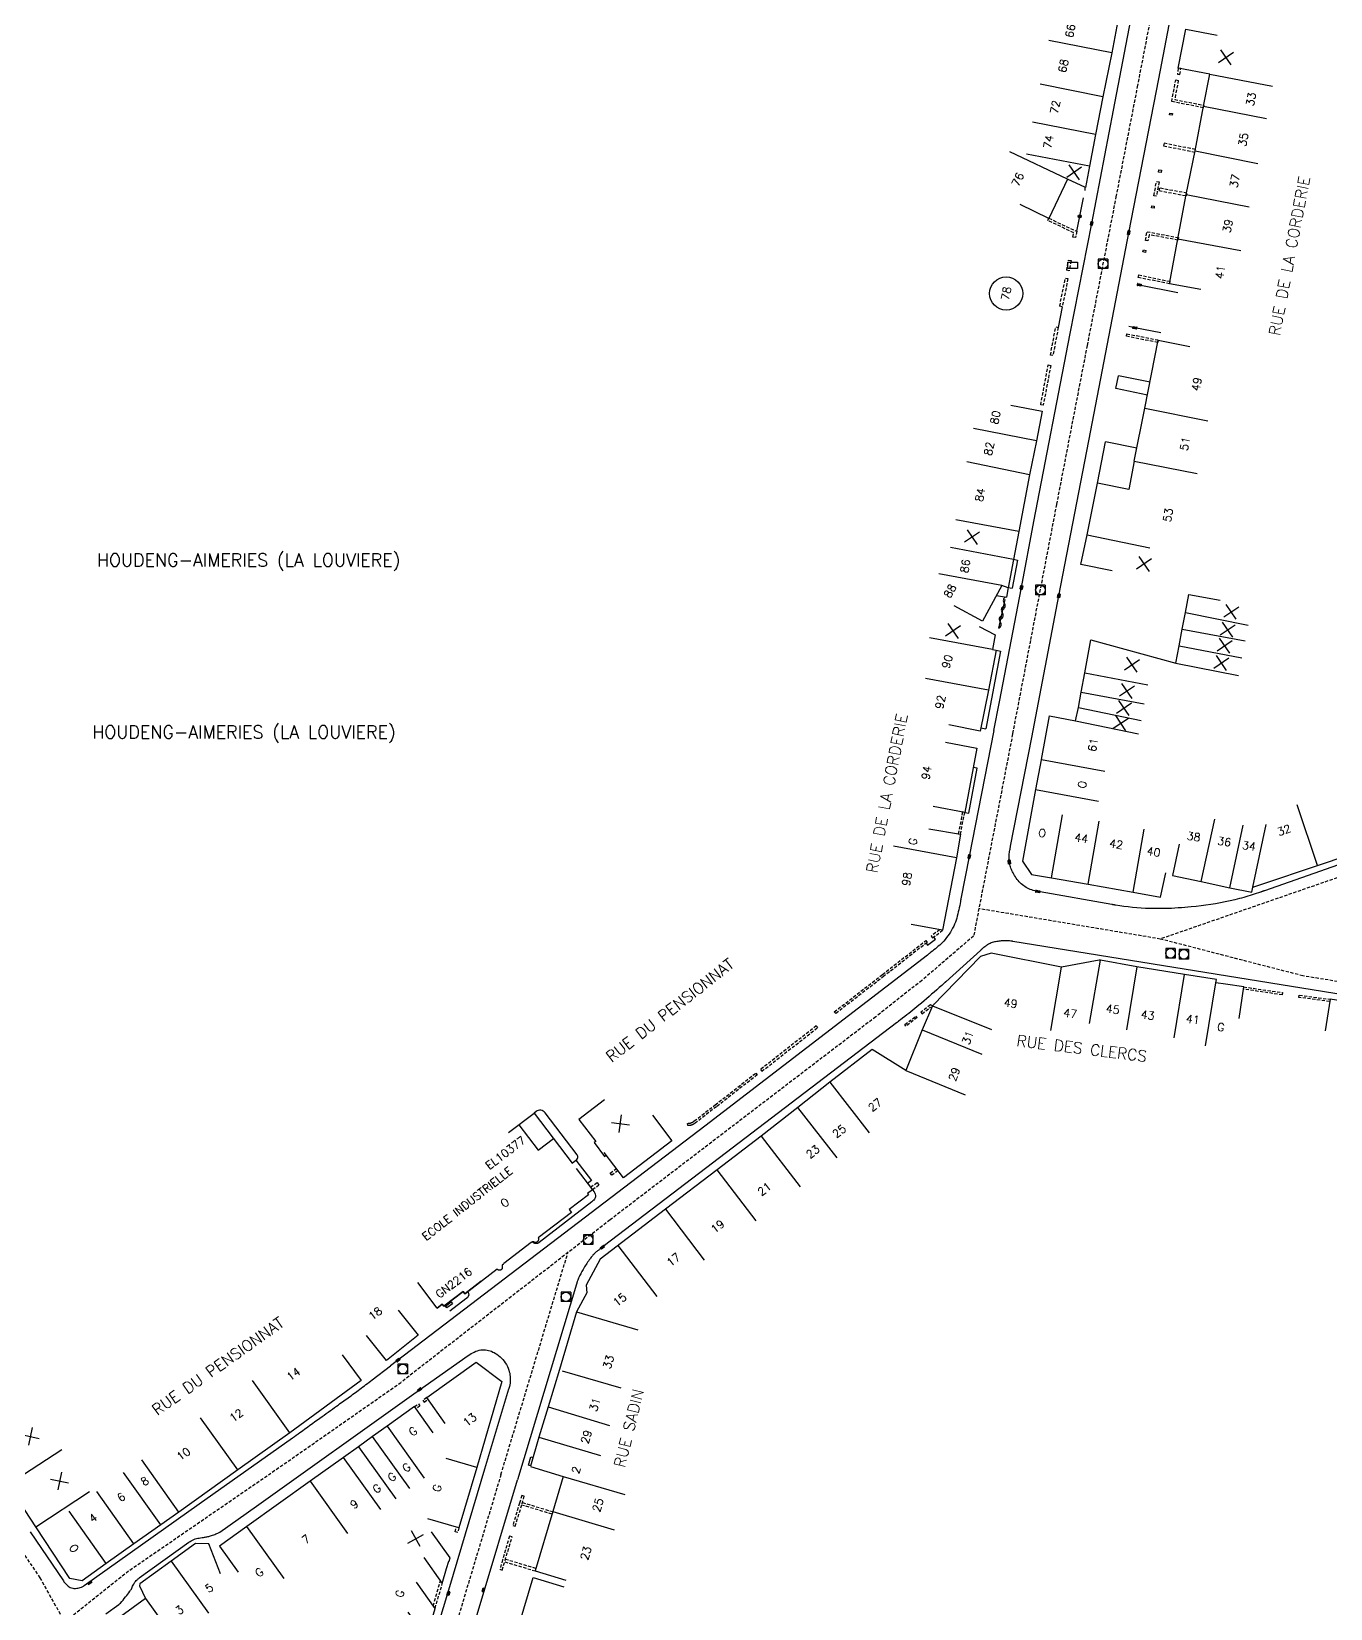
# Model space of a CAD drawing. Header units: millimetres. Extents: x 119599 to 135000, y 124063 to 131000.
# Drawn here: x 134505.2 to 134708.1, y 130349.7 to 130596 of the extents above; entities that cross this region are included whole.
import ezdxf
from ezdxf.enums import TextEntityAlignment as Align

# ---------------------------------------------------------------- set-up
doc = ezdxf.new("R2010")
doc.units = ezdxf.units.MM
doc.linetypes.add('DASHED', pattern=[0.75, 0.5, -0.25])
doc.layers.get('0').update_dxf_attribs({"linetype": 'CONTINUOUS'})
for name, color, linetype in [('W0001', 6, 'DASHED'), ('W0008', 7, 'CONTINUOUS'), ('W0100', 7, 'CONTINUOUS'), ('W0105', 7, 'CONTINUOUS'), ('W0112', 1, 'DASHED'), ('W0310', 3, 'CONTINUOUS'), ('W0322', 7, 'CONTINUOUS'), ('W0400', 7, 'CONTINUOUS'), ('W0420', 7, 'CONTINUOUS'), ('W0980', 7, 'CONTINUOUS'), ('W0984', 7, 'CONTINUOUS'), ('W0989', 7, 'CONTINUOUS'), ('W0991', 7, 'CONTINUOUS'), ('W1102', 7, 'CONTINUOUS'), ('W1471', 7, 'CONTINUOUS')]:
    doc.layers.add(name, color=color, linetype=linetype)
doc.styles.get("Standard").update_dxf_attribs({"font": 'romans.shx', "width": 0.85})

# ---------------------------------------------------------------- blocks, each defined once
blk = doc.blocks.new('t991o')
at = {"color": 0, "linetype": 'Continuous'}
for p, q in [((-1, 1), (1, -1)), ((-1, -1), (1, 1))]:
    blk.add_line(p, q, dxfattribs=at)
blk = doc.blocks.new('T400')
for p, q in [((-0.15, 0.3), (0.15, 0.3)), ((-0.15, -0.25), (-0.15, 0.3)), ((-0.15, 0.15), (0.15, 0.15)), ((-0.15, 0), (0.15, 0)), ((0.15, 0.3), (0.15, -0.25)), ((-0.15, -0.15), (0.15, -0.15)), ((-0.15, -0.25), (-0.15, -0.3)), ((-0.15, -0.3), (0.15, -0.3)), ((0.15, -0.3), (0.15, -0.25))]:
    blk.add_line(p, q)
blk = doc.blocks.new('T420')
for p, q in [((0.75, 0.75), (-0.75, 0.75)), ((-0.75, 0.75), (-0.75, -0.75)), ((0.75, 0.75), (0.75, -0.75)), ((0.75, -0.75), (-0.75, -0.75))]:
    blk.add_line(p, q)
blk.add_ellipse((0, 0), major_axis=(-0.53, 0.53), ratio=1, start_param=3.926991, end_param=10.210176)
blk = doc.blocks.new('t322o')
at = {"color": 0, "linetype": 'Continuous'}
for radius in [0.25, 0.15]:
    blk.add_circle((0, 0), radius, dxfattribs=at)
blk = doc.blocks.new('t310o')
at = {"color": 0, "linetype": 'Continuous'}
for centre, start, end in [((-0.5, 0.38), 216.8699, 323.1304), ((0.5, -0.37), 36.8699, 143.1303)]:
    blk.add_arc(centre, 0.625, start, end, dxfattribs=at)
blk = doc.blocks.new('T1471')
at = {"color": 0, "linetype": 'Continuous', "flags": 128}
blk.add_lwpolyline([(-0.75, -0.5), (-0.75, 0.5), (0.75, 0.5), (0.75, -0.5), (-0.75, -0.5)], dxfattribs=at)

msp = doc.modelspace()

# ---------------------------------------------------------------- linework, layer by layer
at = {"layer": 'W0001'}
for points in [[(134658.5, 130486.41), (134661.31, 130501.06), (134665.36, 130522.2), (134670.14, 130547), (134674.64, 130570.19), (134677.97, 130587.39), (134683.13, 130614.27), (134688.46, 130641.9), (134693.77, 130669.49), (134696.88, 130685.81), (134699.89, 130701.22), (134700.17, 130704.28), (134703.04, 130717.73), (134705.58, 130731.17), (134707.1, 130740.32), (134708.36, 130750.56), (134710.08, 130768.19), (134711.47, 130782.66), (134712.65, 130794.58), (134714.66, 130814.37), (134716.72, 130832.79), (134719.45, 130852.12)], [(134827.56, 130485.99), (134794.66, 130496.98), (134785.33, 130490.27), (134781.7, 130488.95), (134775.03, 130486.67), (134681.52, 130454.3)], [(134658.45, 130486.32), (134652.36, 130454.76), (134644.28, 130447.84), (134637.08, 130442.15), (134595.58, 130410.43), (134562.95, 130385.07)], [(134398.54, 130469.49), (134405.5, 130466.18), (134437.14, 130436.28), (134468.85, 130405.98), (134472.79, 130402.56), (134475.89, 130399.21), (134477.76, 130396.82), (134481.82, 130391.02), (134493.19, 130374.15), (134506.55, 130354.54), (134512.56, 130343.8), (134526.76, 130319.04), (134529.79, 130314.2), (134532.9, 130310.24), (134540.52, 130301.08), (134543.1, 130299.53), (134548.13, 130297.79), (134554.03, 130296.71), (134552.39, 130279.83), (134549.64, 130250)], [(134809.89, 130431.19), (134703.77, 130448.55), (134681.52, 130454.3), (134653.19, 130459.04)], [(134578.55, 130370.67), (134589, 130405.31)], [(134578.55, 130370.67), (134563.24, 130319.53), (134557.94, 130300.56), (134554.03, 130296.71)]]:
    msp.add_lwpolyline(points, dxfattribs=at)
at = {"layer": 'W0001', "flags": 128}
msp.add_lwpolyline([(134483.82, 130329.89), (134507.26, 130345.13), (134520.43, 130355.64), (134544.18, 130371.96), (134562.95, 130385.07)], dxfattribs=at)
at = {"layer": 'W0008'}
for points in [[(134661.44, 130485.75), (134665.68, 130507.89), (134670.65, 130533.7), (134676.59, 130564.61), (134681.27, 130588.63), (134685.46, 130610.47)], [(134655.53, 130486.88), (134656.38, 130491.35), (134659.82, 130509.19), (134661.76, 130519.5), (134667.43, 130548.87), (134670.8, 130566.04), (134674.23, 130583.75), (134678.64, 130606.84)], [(134677.84, 130556.53), (134678.22, 130556.46), (134684.28, 130555.25)], [(134681.61, 130548.96), (134677.56, 130549.74), (134676.6, 130549.94)], [(134655.52, 130486.89), (134651.69, 130467.19), (134650.39, 130460.58), (134650.39, 130460.54), (134650.38, 130460.49), (134650.36, 130460.45), (134650.36, 130460.41), (134650.34, 130460.37), (134650.34, 130460.33), (134650.33, 130460.28), (134650.33, 130460.24), (134650.31, 130460.2), (134650.31, 130460.16), (134650.25, 130459.83), (134650.19, 130459.51), (134650.11, 130459.18), (134650.05, 130458.86), (134649.97, 130458.53), (134649.91, 130458.21), (134649.81, 130457.89), (134649.72, 130457.57), (134649.63, 130457.26), (134649.52, 130456.95), (134649.52, 130456.95), (134649.39, 130456.62), (134649.25, 130456.3), (134649.09, 130455.98), (134648.92, 130455.68), (134648.75, 130455.37), (134648.56, 130455.08), (134648.36, 130454.8), (134648.14, 130454.52), (134647.92, 130454.24), (134647.7, 130453.98), (134647.7, 130453.98), (134647.5, 130453.77), (134647.28, 130453.55), (134647.08, 130453.35), (134646.84, 130453.16), (134646.63, 130452.96), (134646.41, 130452.77), (134646.17, 130452.59), (134645.94, 130452.41), (134645.7, 130452.22), (134645.47, 130452.04), (134645.44, 130452.02), (134645.41, 130451.99), (134645.38, 130451.97), (134645.34, 130451.95), (134645.31, 130451.91), (134645.28, 130451.89), (134645.25, 130451.87), (134645.22, 130451.84), (134645.19, 130451.82), (134645.14, 130451.79), (134610.38, 130425.05), (134561.3, 130387.65)], [(134662.75, 130461.66), (134662.72, 130461.66), (134662.67, 130461.67), (134662.64, 130461.68), (134662.59, 130461.69), (134662.56, 130461.7), (134662.52, 130461.7), (134662.48, 130461.7), (134662.44, 130461.71), (134662.41, 130461.72), (134662.36, 130461.73), (134662.13, 130461.77), (134661.91, 130461.84), (134661.67, 130461.9), (134661.45, 130461.97), (134661.22, 130462.05), (134661, 130462.15), (134660.8, 130462.25), (134660.58, 130462.36), (134660.38, 130462.48), (134660.19, 130462.61), (134660.19, 130462.61), (134660, 130462.76), (134659.81, 130462.91), (134659.64, 130463.08), (134659.47, 130463.25), (134659.31, 130463.43), (134659.16, 130463.62), (134659.02, 130463.81), (134658.88, 130464.02), (134658.75, 130464.23), (134658.63, 130464.44), (134658.63, 130464.44), (134658.52, 130464.62), (134658.42, 130464.8), (134658.34, 130464.98), (134658.27, 130465.16), (134658.19, 130465.35), (134658.13, 130465.55), (134658.06, 130465.73), (134658.02, 130465.93), (134657.97, 130466.12), (134657.94, 130466.32), (134657.92, 130466.51), (134657.91, 130466.69), (134657.91, 130466.87), (134657.91, 130467.05), (134657.91, 130467.24), (134657.92, 130467.43), (134657.94, 130467.61), (134657.97, 130467.8), (134657.98, 130467.98), (134658.02, 130468.16), (134658.02, 130468.16), (134658.03, 130468.23), (134658.05, 130468.29), (134658.06, 130468.36), (134658.06, 130468.42), (134658.08, 130468.48), (134658.09, 130468.55), (134658.11, 130468.62), (134658.13, 130468.68), (134658.13, 130468.75), (134658.14, 130468.81), (134658.14, 130468.81), (134661.44, 130485.75)], [(134650.97, 130474.05), (134651.61, 130473.93), (134652.94, 130480.96), (134652.31, 130481.09)], [(134716.02, 130468.23), (134697.8, 130461.84), (134697.73, 130461.82), (134697.67, 130461.8), (134697.61, 130461.77), (134697.53, 130461.75), (134697.47, 130461.73), (134697.41, 130461.7), (134697.34, 130461.68), (134697.28, 130461.66), (134697.22, 130461.64), (134697.16, 130461.62), (134696.83, 130461.51), (134696.5, 130461.4), (134696.19, 130461.29), (134695.86, 130461.19), (134695.53, 130461.09), (134695.2, 130460.98), (134694.88, 130460.88), (134694.55, 130460.79), (134694.22, 130460.7), (134693.89, 130460.61), (134693.14, 130460.42), (134692.41, 130460.25), (134691.66, 130460.09), (134690.91, 130459.95), (134690.16, 130459.81), (134689.39, 130459.69), (134688.64, 130459.58), (134687.88, 130459.48), (134687.13, 130459.39), (134686.36, 130459.31), (134686.36, 130459.31), (134685.84, 130459.27), (134685.33, 130459.22), (134684.81, 130459.18), (134684.3, 130459.15), (134683.78, 130459.12), (134683.27, 130459.09), (134682.75, 130459.08), (134682.23, 130459.06), (134681.72, 130459.05), (134681.2, 130459.05), (134680.53, 130459.05), (134679.86, 130459.07), (134679.19, 130459.09), (134678.52, 130459.13), (134677.84, 130459.18), (134677.19, 130459.24), (134676.52, 130459.31), (134675.84, 130459.39), (134675.19, 130459.48), (134674.52, 130459.59), (134674.52, 130459.59), (134674.47, 130459.6), (134674.41, 130459.61), (134674.34, 130459.62), (134674.28, 130459.63), (134674.23, 130459.64), (134674.17, 130459.66), (134674.11, 130459.66), (134674.05, 130459.67), (134674, 130459.69), (134673.94, 130459.7), (134673.94, 130459.7), (134662.75, 130461.66)], [(134711.98, 130445.28), (134658.48, 130453.93), (134658.45, 130453.94), (134658.42, 130453.95), (134658.38, 130453.95), (134658.34, 130453.95), (134658.31, 130453.96), (134658.28, 130453.96), (134658.25, 130453.97), (134658.22, 130453.98), (134658.19, 130453.98), (134658.16, 130453.98), (134657.98, 130454), (134657.83, 130454.02), (134657.66, 130454.03), (134657.5, 130454.03), (134657.33, 130454.03), (134657.16, 130454.03), (134657, 130454.02), (134656.83, 130454.01), (134656.66, 130454), (134656.5, 130453.98), (134656.5, 130453.98), (134656.31, 130453.96), (134656.14, 130453.93), (134655.97, 130453.91), (134655.8, 130453.87), (134655.63, 130453.84), (134655.45, 130453.79), (134655.28, 130453.73), (134655.13, 130453.68), (134654.95, 130453.62), (134654.8, 130453.54), (134654.67, 130453.48), (134654.55, 130453.41), (134654.44, 130453.33), (134654.31, 130453.25), (134654.2, 130453.17), (134654.09, 130453.09), (134653.98, 130453), (134653.88, 130452.91), (134653.77, 130452.81), (134653.66, 130452.73), (134653.64, 130452.7), (134653.61, 130452.68), (134653.59, 130452.66), (134653.56, 130452.64), (134653.55, 130452.62), (134653.52, 130452.6), (134653.5, 130452.58), (134653.48, 130452.56), (134653.45, 130452.54), (134653.44, 130452.52), (134653.44, 130452.52), (134648.03, 130447.63), (134648, 130447.61), (134647.98, 130447.59), (134647.95, 130447.57), (134647.92, 130447.55), (134647.91, 130447.52), (134647.88, 130447.5), (134647.86, 130447.48), (134647.83, 130447.46), (134647.81, 130447.44), (134647.78, 130447.41), (134647.39, 130447.06), (134647, 130446.72), (134646.61, 130446.37), (134646.22, 130446.02), (134645.81, 130445.67), (134645.42, 130445.33), (134645.02, 130444.98), (134644.63, 130444.64), (134644.22, 130444.3), (134643.81, 130443.97), (134643.81, 130443.97), (134643.5, 130443.71), (134643.19, 130443.45), (134642.88, 130443.2), (134642.56, 130442.95), (134642.25, 130442.69), (134641.92, 130442.44), (134641.61, 130442.19), (134641.28, 130441.94), (134640.97, 130441.69), (134640.64, 130441.45), (134640.61, 130441.42), (134640.59, 130441.4), (134640.56, 130441.37), (134640.53, 130441.35), (134640.5, 130441.33), (134640.47, 130441.3), (134640.44, 130441.28), (134640.41, 130441.27), (134640.38, 130441.24), (134640.34, 130441.22), (134611.58, 130419.31), (134594.73, 130406.42), (134594.7, 130406.39), (134594.67, 130406.37), (134594.64, 130406.34), (134594.59, 130406.31), (134594.56, 130406.29), (134594.53, 130406.27), (134594.5, 130406.23), (134594.47, 130406.21), (134594.42, 130406.18), (134594.39, 130406.16), (134594.39, 130406.16), (134594.3, 130406.09), (134594.2, 130406.02), (134594.11, 130405.95), (134594, 130405.87), (134593.91, 130405.8), (134593.81, 130405.73), (134593.72, 130405.66), (134593.63, 130405.58), (134593.53, 130405.51), (134593.44, 130405.43), (134593.33, 130405.33), (134593.23, 130405.23), (134593.13, 130405.13), (134593.03, 130405.02), (134592.92, 130404.91), (134592.83, 130404.81), (134592.73, 130404.7), (134592.64, 130404.59), (134592.55, 130404.47), (134592.47, 130404.36), (134592.33, 130404.18), (134592.2, 130404), (134592.08, 130403.82), (134591.95, 130403.64), (134591.84, 130403.46), (134591.72, 130403.27), (134591.61, 130403.09), (134591.5, 130402.9), (134591.38, 130402.71), (134591.27, 130402.52), (134591.19, 130402.35), (134591.09, 130402.19), (134591, 130402.02), (134590.91, 130401.85), (134590.83, 130401.69), (134590.75, 130401.52), (134590.67, 130401.34), (134590.59, 130401.17), (134590.53, 130401), (134590.47, 130400.82), (134590.45, 130400.78), (134590.44, 130400.73), (134590.42, 130400.7), (134590.41, 130400.65), (134590.41, 130400.61), (134590.39, 130400.56), (134590.38, 130400.52), (134590.36, 130400.48), (134590.34, 130400.44), (134590.34, 130400.39), (134590.34, 130400.39), (134581.14, 130369.86)], [(134644.94, 130453.63), (134645.16, 130453.35), (134646.41, 130454.27), (134646.14, 130454.61)], [(134592.72, 130413.24), (134584.53, 130406.9), (134584.53, 130406.9), (134584.53, 130406.9), (134584.53, 130406.9), (134584.53, 130406.89), (134584.53, 130406.89), (134584.52, 130406.89), (134584.52, 130406.89), (134584.52, 130406.89), (134584.52, 130406.89), (134584.52, 130406.89), (134584.47, 130406.86), (134584.42, 130406.83), (134584.36, 130406.8), (134584.3, 130406.78), (134584.25, 130406.77), (134584.19, 130406.76), (134584.13, 130406.74), (134584.06, 130406.74), (134584, 130406.74), (134583.94, 130406.75), (134583.89, 130406.76), (134583.83, 130406.77), (134583.78, 130406.8), (134583.73, 130406.82), (134583.67, 130406.84), (134583.63, 130406.87), (134583.58, 130406.91), (134583.53, 130406.94), (134583.47, 130406.97), (134583.42, 130407.01)], [(134573.36, 130399.25), (134573.39, 130399.2), (134573.42, 130399.14), (134573.44, 130399.09), (134573.45, 130399.02), (134573.48, 130398.97), (134573.5, 130398.91), (134573.5, 130398.86), (134573.52, 130398.8), (134573.52, 130398.75), (134573.52, 130398.7), (134573.5, 130398.64), (134573.48, 130398.59), (134573.45, 130398.53), (134573.42, 130398.48), (134573.39, 130398.43), (134573.36, 130398.37), (134573.31, 130398.33), (134573.27, 130398.28), (134573.22, 130398.24), (134573.17, 130398.2), (134573.17, 130398.19), (134573.16, 130398.18), (134573.16, 130398.17), (134573.14, 130398.16), (134573.13, 130398.16), (134573.13, 130398.15), (134573.11, 130398.14), (134573.09, 130398.13), (134573.09, 130398.13), (134573.08, 130398.12), (134570.59, 130396.2)], [(134564.56, 130383.02), (134572.92, 130388.9), (134572.92, 130388.9), (134572.95, 130388.92), (134572.98, 130388.94), (134573.02, 130388.96), (134573.03, 130388.98), (134573.06, 130389), (134573.09, 130389.02), (134573.13, 130389.05), (134573.16, 130389.06), (134573.19, 130389.09), (134573.22, 130389.1), (134573.22, 130389.1), (134573.44, 130389.26), (134573.67, 130389.41), (134573.91, 130389.55), (134574.14, 130389.68), (134574.39, 130389.8), (134574.64, 130389.91), (134574.89, 130390), (134575.16, 130390.08), (134575.42, 130390.12), (134575.67, 130390.16), (134575.91, 130390.16), (134576.14, 130390.14), (134576.38, 130390.11), (134576.61, 130390.05), (134576.84, 130389.98), (134577.06, 130389.91), (134577.28, 130389.8), (134577.5, 130389.7), (134577.72, 130389.58), (134577.92, 130389.45), (134577.92, 130389.45), (134578.17, 130389.26), (134578.42, 130389.05), (134578.64, 130388.84), (134578.86, 130388.61), (134579.06, 130388.36), (134579.23, 130388.11), (134579.41, 130387.84), (134579.55, 130387.56), (134579.67, 130387.27), (134579.78, 130386.98), (134579.84, 130386.73), (134579.91, 130386.48), (134579.95, 130386.22), (134579.98, 130385.95), (134580, 130385.7), (134580, 130385.43), (134580, 130385.17), (134579.97, 130384.91), (134579.92, 130384.66), (134579.86, 130384.41), (134579.86, 130384.36), (134579.84, 130384.32), (134579.83, 130384.27), (134579.81, 130384.23), (134579.81, 130384.19), (134579.8, 130384.15), (134579.78, 130384.11), (134579.77, 130384.06), (134579.75, 130384.02), (134579.73, 130383.98), (134575.97, 130371.48)], [(134583.17, 130372.03), (134582.83, 130372.13), (134583.23, 130373.41), (134583.55, 130373.32)], [(134575.97, 130371.48), (134570.5, 130353.14), (134562.75, 130327.41)]]:
    msp.add_lwpolyline(points, dxfattribs=at)
for points in [[(134590.25, 130419.77), (134590.38, 130419.87, 0.414214), (134590.47, 130420.57), (134585.43, 130427.16, 0.414214), (134584.03, 130427.35), (134583.71, 130427.1)], [(134592.84, 130415.13), (134593.11, 130414.79, -0.414214), (134592.92, 130413.39), (134592.72, 130413.24)], [(134505.05, 130361.69), (134510.21, 130354.06, 0.030718), (134510.41, 130353.81, 0.015639), (134510.84, 130353.35, 0.124577), (134511.46, 130352.97, 0.109748), (134512.29, 130352.9, 0.046892), (134513.03, 130353.08, 0.072293), (134513.46, 130353.31), (134531.41, 130366.07), (134546.02, 130376.41, 0.00374), (134547.16, 130377.23, -0.001368), (134550.28, 130379.49, -0.001326), (134552.88, 130381.36, 0.00192), (134554.68, 130382.65, 0.00279), (134556.49, 130383.98, 0.002588), (134558.43, 130385.43), (134561.3, 130387.65)], [(134516.84, 130348.89), (134518.88, 130350.37, 0.053296), (134519.11, 130350.58, 0.013321), (134519.93, 130351.54, 0.011528), (134520.6, 130352.43, 0.030772), (134520.83, 130352.78, 0.031332), (134520.96, 130353.07, -0.028034), (134521.11, 130353.39, -0.017465), (134521.32, 130353.74, -0.027309), (134521.47, 130353.95, -0.035802), (134521.73, 130354.24, -0.032384), (134522.07, 130354.51), (134529.81, 130360.11, -0.02778), (134530.01, 130360.23, -0.015371), (134530.37, 130360.42, -0.032), (134530.81, 130360.6, -0.035408), (134531.23, 130360.71, -0.00954), (134531.64, 130360.78, 0.00842), (134532.1, 130360.85, 0.003076), (134532.64, 130360.95, 0.006273), (134532.91, 130361.01, 0.026932), (134533.2, 130361.09, 0.011397), (134533.85, 130361.32, 0.013907), (134534.46, 130361.58, 0.046675), (134534.64, 130361.68), (134540.39, 130365.73), (134564.56, 130383.02)], [(134552.37, 130250), (134554.43, 130271.18), (134555.31, 130279.93, -0.006821), (134555.37, 130280.45, 0.002132), (134555.58, 130282.14, 0.002534), (134555.71, 130283.25, -0.001936), (134555.88, 130284.7, -0.011861), (134556.11, 130286.33, -0.031308), (134556.25, 130286.94), (134561.54, 130304.69), (134565.12, 130316.48), (134575.14, 130349.85), (134581.14, 130369.86)]]:
    msp.add_lwpolyline(points, format="xyb", dxfattribs=at)
at = {"layer": 'W0100'}
for p, q in [((134677.46, 130528.95), (134676.58, 130524.52)), ((134676.58, 130524.52), (134671.69, 130525.49))]:
    msp.add_line(p, q, dxfattribs=at)
for points in [[(134674.4, 130621.89), (134679.31, 130620.96), (134678.35, 130615.88), (134677.45, 130611.19), (134676.49, 130606.26), (134675.87, 130602.67), (134674.73, 130596.88), (134673.93, 130592.71), (134672.54, 130585.84), (134671.4, 130579.95), (134670.45, 130575.01), (134669.84, 130571.65), (134667.03, 130572.95), (134664.12, 130566.85), (134659.61, 130569.01)], [(134687.87, 130555.72), (134682.95, 130556.63), (134684.25, 130563.66), (134685.57, 130570.55), (134686.94, 130577.39), (134688.28, 130584.36), (134689.23, 130589.35), (134684.3, 130590.28), (134685.5, 130596.4), (134690.4, 130595.44)], [(134677.46, 130528.95), (134679.12, 130537.2), (134681.21, 130547.83), (134686.11, 130546.86)], [(134658.17, 130537.69), (134663.08, 130536.73), (134662.17, 130532.11), (134661.09, 130526.82), (134659.42, 130517.94), (134658.59, 130513.56), (134657.77, 130509.17), (134656.76, 130509.49), (134653.74, 130503.96), (134649.35, 130506.36)], [(134674.02, 130511.79), (134669.13, 130512.8), (134670.08, 130517.4), (134671.69, 130525.49)], [(134662.99, 130482.31), (134664.23, 130489.15), (134668.29, 130488.38), (134668.72, 130490.45), (134669.17, 130492.86), (134669.74, 130495.87), (134670.69, 130501), (134683.92, 130497.36), (134684.45, 130500.11), (134684.92, 130502.67), (134685.44, 130505.27), (134685.98, 130508.13), (134690.89, 130507.2)], [(134653.22, 130503.12), (134655.72, 130501.81), (134655.3, 130499.52), (134655.86, 130499.42), (134654.67, 130493.14), (134653.39, 130486.75), (134648.49, 130487.73)], [(134647.97, 130485.05), (134652.88, 130484.12), (134650.98, 130474.08), (134646.06, 130475.01)], [(134684.47, 130469.11), (134683.42, 130464.23), (134687.91, 130463.26), (134692.39, 130462.31), (134695.81, 130461.6), (134695.98, 130462.42), (134697.38, 130462.89), (134706.05, 130465.8), (134715.48, 130468.96), (134715.33, 130470.04), (134727.02, 130474.43), (134742.58, 130480.27), (134740.81, 130484.95)], [(134662.99, 130482.31), (134662.89, 130482.26), (134662.05, 130477.63), (134659.98, 130466.46), (134661.41, 130464.39), (134664.55, 130463.83), (134670.23, 130462.84), (134677.27, 130461.61), (134681.55, 130460.86), (134682.39, 130464.65)], [(134645.38, 130471.53), (134650.3, 130470.67), (134649.67, 130467), (134647.5, 130455.66), (134642.59, 130456.59)], [(134693.83, 130441.87), (134694.56, 130446.82), (134691.7, 130447.24), (134690.19, 130447.47), (134690.27, 130447.96), (134685.3, 130448.76), (134677.86, 130449.98), (134672.16, 130450.98), (134671.97, 130451.01), (134666.09, 130449.89), (134655.08, 130452.07), (134653.45, 130451.59), (134645.95, 130443.89), (134644.34, 130440.1), (134641.77, 130433.74), (134636.53, 130437.02), (134629.91, 130431.95), (134624.89, 130428), (134619.17, 130423.51), (134612.33, 130418.27), (134604.22, 130412.09), (134594.03, 130404.29), (134591.83, 130400.26), (134591.95, 130399.06), (134590.34, 130396.09), (134587.67, 130387.05), (134585.91, 130381.22), (134584.48, 130376.52), (134583.14, 130371.95)], [(134646.19, 130444.12), (134646.17, 130444.11)], [(134785.67, 130427.48), (134786.47, 130432.41), (134780.63, 130433.36), (134774.72, 130434.3), (134769.94, 130435.05), (134765.41, 130435.78), (134761.08, 130436.47), (134756.55, 130437.2), (134722.23, 130442.72), (134708.02, 130444.89), (134707.27, 130439.95)], [(134594.7, 130429.17), (134590.73, 130426.13), (134593.35, 130422.7), (134593.09, 130422.5), (134594.73, 130420.36), (134594.99, 130420.55)], [(134579.73, 130424.07), (134583.71, 130427.1), (134589.65, 130419.31), (134590.25, 130419.77), (134592.68, 130416.59), (134592.08, 130416.13)], [(134602.2, 130426.77), (134605.23, 130422.8), (134597.69, 130417.02), (134594.66, 130420.98)], [(134590.3, 130418.47), (134592.84, 130415.13), (134592.08, 130414.55), (134592.22, 130414.35), (134589.21, 130412.05), (134589.56, 130411.59), (134584.37, 130407.64), (134584.39, 130407.6), (134584.41, 130407.55), (134584.41, 130407.49), (134584.42, 130407.43), (134584.41, 130407.37), (134584.41, 130407.31), (134584.39, 130407.26), (134584.38, 130407.2), (134584.34, 130407.15), (134584.31, 130407.11), (134584.28, 130407.06), (134584.25, 130407.03), (134584.2, 130406.99), (134584.16, 130406.97), (134584.11, 130406.95), (134584.06, 130406.92), (134584.02, 130406.91), (134583.97, 130406.91), (134583.92, 130406.91), (134583.86, 130406.92), (134583.81, 130406.93), (134583.77, 130406.95), (134583.7, 130406.97), (134583.66, 130406.99), (134583.61, 130407.01), (134583.56, 130407.02), (134583.52, 130407.02), (134583.47, 130407.02), (134583.42, 130407.01), (134583.42, 130407), (134583.41, 130406.99), (134583.41, 130406.99), (134583.39, 130406.98), (134583.39, 130406.98), (134583.38, 130406.97), (134583.38, 130406.97), (134583.36, 130406.96), (134583.36, 130406.95), (134583.34, 130406.95), (134583.34, 130406.94), (134583.33, 130406.94), (134583.33, 130406.93), (134583.33, 130406.93), (134583.31, 130406.92), (134583.31, 130406.91), (134583.3, 130406.91), (134583.3, 130406.91), (134583.3, 130406.91), (134583.28, 130406.9), (134579.02, 130403.62)], [(134568.59, 130396.66), (134569.39, 130397.26), (134569.61, 130396.98), (134572.63, 130399.27), (134572.91, 130398.91), (134577.95, 130402.77), (134577.98, 130402.74), (134578.02, 130402.71), (134578.08, 130402.68), (134578.13, 130402.66), (134578.19, 130402.64), (134578.23, 130402.62), (134578.3, 130402.62), (134578.36, 130402.62), (134578.41, 130402.62), (134578.47, 130402.63), (134578.52, 130402.65), (134578.56, 130402.67), (134578.61, 130402.7), (134578.66, 130402.73), (134578.7, 130402.77), (134578.73, 130402.8), (134578.77, 130402.84), (134578.78, 130402.89), (134578.8, 130402.94), (134578.81, 130402.98), (134578.81, 130403.04), (134578.81, 130403.09), (134578.81, 130403.15), (134578.81, 130403.2), (134578.8, 130403.26), (134578.8, 130403.31), (134578.8, 130403.36), (134578.81, 130403.41), (134578.83, 130403.45), (134578.84, 130403.48), (134578.86, 130403.49), (134578.86, 130403.5), (134578.88, 130403.51), (134578.88, 130403.52), (134578.89, 130403.52), (134578.89, 130403.52), (134578.91, 130403.53), (134578.91, 130403.54), (134578.92, 130403.54), (134578.92, 130403.55), (134578.94, 130403.55), (134578.94, 130403.55), (134578.95, 130403.56), (134578.95, 130403.57), (134578.95, 130403.57), (134578.97, 130403.58), (134578.97, 130403.58), (134578.97, 130403.59), (134578.98, 130403.59), (134578.98, 130403.59), (134579.02, 130403.62)], [(134575.47, 130400.87), (134572.91, 130398.91), (134572.63, 130399.27), (134569.61, 130396.98), (134569.39, 130397.26), (134568.59, 130396.66), (134565.56, 130400.63)], [(134570.11, 130396.7), (134569.89, 130396.98), (134570.77, 130397.64), (134570.97, 130397.35), (134570.11, 130396.7)], [(134562.5, 130396.33), (134565.63, 130392.42), (134560.67, 130388.46), (134557.55, 130392.36)], [(134553.76, 130389.38), (134556.71, 130385.34), (134545.57, 130377.2), (134537.44, 130371.4), (134528.23, 130364.81), (134525.41, 130362.8), (134521.24, 130359.85), (134516.9, 130356.76), (134513.15, 130354.07), (134511.22, 130354.42), (134505.93, 130362.52), (134501.57, 130369.12), (134496.83, 130376.47), (134501.03, 130379.18)], [(134569.84, 130378.61), (134566.95, 130382.69), (134574.7, 130388.2), (134578.7, 130385.17), (134574.77, 130371.75), (134569.97, 130373.16)], [(134567.95, 130377.2), (134565.05, 130381.27), (134560.76, 130378.22), (134558.51, 130376.61), (134556.28, 130375.01), (134553.97, 130373.35), (134548.75, 130369.61), (134538.87, 130362.55), (134534.6, 130359.5), (134537.5, 130355.43)], [(134574.76, 130371.75), (134571.95, 130362.35), (134567.15, 130363.77)], [(134583.14, 130371.94), (134588.29, 130370.38), (134586.64, 130364.87), (134583.88, 130355.62), (134588.67, 130354.19)], [(134566.49, 130357.7), (134569.39, 130353.63), (134569.39, 130353.63), (134570.06, 130355.99), (134570.41, 130357.16), (134570.46, 130357.15), (134570.61, 130357.64), (134570.61, 130357.64), (134567.7, 130361.71)], [(134564, 130349.16), (134566.91, 130345.09), (134566.91, 130345.09), (134568.26, 130349.76), (134568.26, 130349.76), (134565.36, 130353.83)], [(134584.88, 130341.45), (134580.09, 130342.89), (134583.59, 130354.56), (134588.38, 130353.12)]]:
    msp.add_lwpolyline(points, dxfattribs=at)
msp.add_lwpolyline([(134534.73, 130355.15), (134532.93, 130359.82), (134530.87, 130359.9), (134527.03, 130357.15), (134522.15, 130353.62), (134522.08, 130353.29), (134523.04, 130351.3), (134519.21, 130348.5, 0.060937), (134518.88, 130348.19, 0.033856), (134518.4, 130347.53, 0.043001), (134518.13, 130347.01, 0.040446), (134517.94, 130346.42, 0.041525), (134517.85, 130345.78, 0.045098), (134517.86, 130345.19, 0.031866), (134517.99, 130344.49, 0.068445), (134518.12, 130344.18), (134522.59, 130336.34), (134526.93, 130338.82)], format="xyb", dxfattribs=at)
at = {"layer": 'W0105'}
for p, q in [((134666.2, 130553.03), (134665.58, 130549.83)), ((134674.58, 130540.26), (134675, 130542.27)), ((134679.92, 130541.25), (134675, 130542.27)), ((134679.52, 130539.24), (134674.58, 130540.26)), ((134671.69, 130525.48), (134672.95, 130531.94)), ((134677.87, 130530.98), (134672.95, 130531.94)), ((134659.24, 130513.49), (134658.38, 130509.08)), ((134658.6, 130513.62), (134659.24, 130513.49)), ((134655.92, 130507.95), (134657.5, 130507.69)), ((134657.75, 130509.2), (134657.5, 130507.69)), ((134657.77, 130509.2), (134658.38, 130509.08)), ((134656.55, 130499.28), (134654.28, 130487.12)), ((134655.86, 130499.41), (134656.55, 130499.28)), ((134653.49, 130487.27), (134654.28, 130487.12))]:
    msp.add_line(p, q, dxfattribs=at)
at = {"layer": 'W0112'}
for p, q in [((134684.31, 130590.28), (134684.19, 130589.36)), ((134684.19, 130589.36), (134684.59, 130589.31)), ((134683.3, 130585.1), (134683.93, 130588.48)), ((134688.23, 130584.12), (134683.3, 130585.1)), ((134682.98, 130583), (134683.01, 130583.29)), ((134683.01, 130583.29), (134683.4, 130583.25)), ((134682.04, 130578.18), (134686.92, 130577.21)), ((134686.92, 130577.21), (134687, 130577.6)), ((134681.23, 130574.08), (134681.3, 130574.44)), ((134681.3, 130574.44), (134681.69, 130574.38)), ((134680.51, 130570.38), (134680.94, 130572.62)), ((134680.94, 130572.62), (134681.33, 130572.55)), ((134681.31, 130571.18), (134685.61, 130570.38)), ((134685.61, 130570.38), (134685.68, 130570.78)), ((134664.12, 130566.86), (134668.46, 130564.83)), ((134680.15, 130568.5), (134680.18, 130568.79)), ((134680.18, 130568.79), (134680.58, 130568.74)), ((134668.46, 130564.83), (134668.25, 130563.84)), ((134679.19, 130563.41), (134679.46, 130564.77)), ((134679.46, 130564.77), (134684.35, 130563.84)), ((134678.81, 130561.6), (134678.87, 130561.92)), ((134678.87, 130561.92), (134679.26, 130561.85)), ((134667.58, 130560.25), (134667.29, 130558.66)), ((134667.09, 130557.45), (134666.2, 130553.03)), ((134667.29, 130558.66), (134666.9, 130558.74)), ((134678.06, 130557.62), (134678.14, 130558.01)), ((134682.95, 130556.62), (134678.06, 130557.62)), ((134666.2, 130553.03), (134665.81, 130553.11)), ((134665.58, 130549.83), (134664.75, 130545.41)), ((134676.29, 130548.82), (134681.21, 130547.85)), ((134681.21, 130547.85), (134681.13, 130547.46)), ((134664.75, 130545.41), (134664.36, 130545.48)), ((134664.4, 130543.88), (134663.24, 130537.65)), ((134663.24, 130537.65), (134662.84, 130537.72))]:
    msp.add_line(p, q, dxfattribs=at)
for points in [[(134684.59, 130589.31), (134684.7, 130590.23), (134684.31, 130590.28)], [(134683.93, 130588.48), (134684.33, 130588.4), (134683.77, 130585.41)], [(134683.77, 130585.41), (134688.31, 130584.51), (134688.23, 130584.12)], [(134683.4, 130583.25), (134683.37, 130582.96), (134682.98, 130583)], [(134687, 130577.6), (134682.12, 130578.57), (134682.04, 130578.18)], [(134681.69, 130574.38), (134681.63, 130574.01), (134681.23, 130574.08)], [(134681.33, 130572.55), (134680.9, 130570.3), (134680.51, 130570.38)], [(134685.68, 130570.78), (134681.38, 130571.57), (134681.31, 130571.18)], [(134668, 130564.6), (134663.95, 130566.5), (134664.12, 130566.86)], [(134680.58, 130568.74), (134680.55, 130568.45), (134680.15, 130568.5)], [(134668.25, 130563.84), (134667.86, 130563.92), (134668, 130564.6)], [(134679.26, 130561.85), (134679.2, 130561.52), (134678.81, 130561.6)], [(134679.77, 130564.3), (134679.58, 130563.34), (134679.19, 130563.41)], [(134684.35, 130563.84), (134684.28, 130563.45), (134679.77, 130564.3)], [(134666.9, 130558.74), (134667.18, 130560.32), (134667.58, 130560.25)], [(134665.81, 130553.11), (134666.7, 130557.53), (134667.09, 130557.45)], [(134678.14, 130558.01), (134683.03, 130557.02), (134682.95, 130556.62)], [(134664.36, 130545.48), (134665.19, 130549.9), (134665.58, 130549.83)], [(134681.13, 130547.46), (134676.22, 130548.43), (134676.29, 130548.82)], [(134662.84, 130537.72), (134664.01, 130543.96), (134664.4, 130543.88)], [(134650.64, 130474.15), (134649.97, 130470.74), (134650.3, 130470.67), (134650.98, 130474.08), (134650.64, 130474.15)], [(134630.61, 130442.92), (134638.14, 130448.77), (134644.89, 130454.05), (134645.11, 130453.77), (134638.36, 130448.49), (134630.83, 130442.65), (134630.61, 130442.92)], [(134647.05, 130455.75), (134645.75, 130454.75), (134645.95, 130454.47), (134647.5, 130455.66)], [(134694.56, 130446.82), (134700.61, 130445.93), (134700.56, 130445.58), (134694.52, 130446.47)], [(134645.95, 130443.89), (134645.61, 130444.01), (134644.13, 130442.86), (134644.31, 130442.62), (134645.67, 130443.67), (134645.84, 130443.61)], [(134707.97, 130444.55), (134703.17, 130445.18), (134703.22, 130445.53), (134708.02, 130444.89)], [(134641.8, 130440.7), (134641.63, 130440.94), (134643.36, 130442.25), (134643.53, 130442.02), (134641.8, 130440.7)], [(134619.08, 130433.91), (134619.28, 130433.64), (134628.02, 130440.47), (134627.8, 130440.74), (134619.08, 130433.91)], [(134618.36, 130433.37), (134618.58, 130433.09), (134612.2, 130428.11), (134612.2, 130428.11), (134608.95, 130425.61), (134608.94, 130425.59), (134608.92, 130425.58), (134608.91, 130425.57), (134608.89, 130425.55), (134608.88, 130425.54), (134608.84, 130425.53), (134608.83, 130425.52), (134608.81, 130425.5), (134608.8, 130425.49), (134608.78, 130425.48), (134608.78, 130425.48), (134608.73, 130425.45), (134608.67, 130425.41), (134608.61, 130425.37), (134608.56, 130425.34), (134608.5, 130425.32), (134608.44, 130425.29), (134608.38, 130425.27), (134608.31, 130425.25), (134608.25, 130425.23), (134608.19, 130425.21), (134608.19, 130425.21), (134608.14, 130425.2), (134608.09, 130425.2), (134608.06, 130425.19), (134608.02, 130425.18), (134607.97, 130425.17), (134607.92, 130425.17), (134607.88, 130425.16), (134607.83, 130425.16), (134607.8, 130425.16), (134607.75, 130425.15), (134607.75, 130425.15), (134607.7, 130425.5), (134607.7, 130425.5), (134607.73, 130425.5), (134607.78, 130425.51), (134607.81, 130425.51), (134607.86, 130425.52), (134607.89, 130425.52), (134607.94, 130425.52), (134607.97, 130425.53), (134608.02, 130425.54), (134608.05, 130425.55), (134608.09, 130425.55), (134608.09, 130425.55), (134608.14, 130425.56), (134608.2, 130425.58), (134608.25, 130425.6), (134608.3, 130425.62), (134608.36, 130425.64), (134608.41, 130425.66), (134608.45, 130425.7), (134608.52, 130425.72), (134608.56, 130425.75), (134608.61, 130425.78), (134608.63, 130425.79), (134608.63, 130425.8), (134608.64, 130425.81), (134608.66, 130425.82), (134608.67, 130425.83), (134608.69, 130425.84), (134608.7, 130425.85), (134608.7, 130425.86), (134608.72, 130425.87), (134608.73, 130425.88), (134612, 130428.39), (134618.36, 130433.37), (134618.36, 130433.37)], [(134596.83, 130418.14), (134595.86, 130417.4), (134595.62, 130417.72), (134596.59, 130418.46)], [(134592.55, 130415.54), (134593.56, 130416.27), (134593.86, 130415.86), (134592.84, 130415.13)], [(134567.16, 130382.4), (134566.95, 130382.69), (134566.36, 130382.27), (134566.56, 130381.99), (134567.16, 130382.4)], [(134565.05, 130381.27), (134565.66, 130381.72), (134565.89, 130381.4), (134565.29, 130380.95)], [(134586.53, 130364.49), (134581.78, 130365.9)], [(134581.89, 130366.29), (134586.64, 130364.87)], [(134571.95, 130362.35), (134571.79, 130361.61), (134571.4, 130361.69), (134571.56, 130362.43)], [(134579.13, 130357.04), (134583.91, 130355.6)], [(134584.02, 130355.99), (134579.24, 130357.42)]]:
    msp.add_lwpolyline(points, dxfattribs=at)
for points in [[(134580.78, 130362.58), (134581.84, 130366.09), (134582.19, 130367.28), (134581.81, 130367.39), (134581.45, 130366.21), (134580.39, 130362.69)], [(134578.75, 130355.75), (134579.19, 130357.23), (134580.28, 130360.93), (134579.89, 130361.04), (134578.81, 130357.34), (134578.37, 130355.87)]]:
    msp.add_lwpolyline(points, close=True, dxfattribs=at)
at = {"layer": 'W0112', "flags": 128}
for points in [[(134567.97, 130350.17), (134569.1, 130354.04)], [(134568.26, 130349.76), (134569.39, 130353.63)]]:
    msp.add_lwpolyline(points, dxfattribs=at)
at = {"layer": 'W0310'}
msp.add_line((134656.31, 130502.84), (134657.27, 130507.3), dxfattribs=at)
at = {"layer": 'W0322'}
for p, q in [((134668.46, 130564.84), (134669.52, 130570.07)), ((134669.8, 130571.19), (134669.8, 130571.65))]:
    msp.add_line(p, q, dxfattribs=at)
at = {"layer": 'W1102'}
for p, q in [((134673.93, 130592.71), (134664.11, 130594.61)), ((134689.23, 130589.35), (134699.05, 130587.49)), ((134672.54, 130585.84), (134662.74, 130587.82)), ((134688.28, 130584.36), (134698.1, 130582.47)), ((134671.4, 130579.95), (134661.58, 130581.86)), ((134667.03, 130572.95), (134658.01, 130577.26)), ((134670.45, 130575.01), (134660.63, 130576.9)), ((134686.94, 130577.39), (134696.75, 130575.42)), ((134685.57, 130570.55), (134695.39, 130568.67)), ((134684.25, 130563.66), (134694.09, 130561.84)), ((134679.12, 130537.2), (134688.92, 130535.23)), ((134662.17, 130532.11), (134652.36, 130534.04)), ((134661.09, 130526.82), (134651.3, 130528.82)), ((134677.46, 130528.95), (134687.26, 130526.98)), ((134659.42, 130517.94), (134649.59, 130519.79)), ((134658.59, 130513.56), (134648.76, 130515.43)), ((134670.08, 130517.4), (134679.87, 130515.37)), ((134656.76, 130509.49), (134646.93, 130511.33)), ((134685.44, 130505.27), (134695.25, 130503.32)), ((134655.3, 130499.52), (134645.46, 130501.32)), ((134684.92, 130502.67), (134694.76, 130500.88)), ((134684.45, 130500.11), (134694.27, 130498.2)), ((134669.74, 130495.87), (134679.56, 130493.99)), ((134683.92, 130497.36), (134693.73, 130495.45)), ((134654.67, 130493.14), (134644.84, 130495.01)), ((134668.72, 130490.45), (134678.52, 130488.44)), ((134669.17, 130492.86), (134679, 130491.04)), ((134668.29, 130488.38), (134678.09, 130486.37)), ((134662.99, 130482.31), (134672.83, 130480.52))]:
    msp.add_line(p, q, dxfattribs=at)
for points in [[(134662.05, 130477.63), (134671.88, 130475.83)], [(134664.55, 130463.83), (134666.27, 130473.68)], [(134706.05, 130465.8), (134702.88, 130475.28)], [(134670.23, 130462.84), (134671.95, 130472.69)], [(134677.27, 130461.61), (134679, 130471.45)], [(134687.91, 130463.26), (134690.02, 130473.03)], [(134692.39, 130462.31), (134694.45, 130472.09)], [(134695.98, 130462.42), (134698.05, 130472.21)], [(134649.67, 130467), (134639.83, 130468.79)], [(134664.41, 130440), (134666.09, 130449.89)], [(134670.48, 130441.09), (134672.16, 130450.98)], [(134677.86, 130449.98), (134676.22, 130440.12)], [(134683.69, 130438.89), (134685.3, 130448.76)], [(134688.58, 130437.6), (134690.19, 130447.47)], [(134645.95, 130443.89), (134655.17, 130440.16)], [(134644.34, 130440.1), (134653.63, 130436.34)], [(134629.91, 130431.95), (134636.05, 130424.05)], [(134641.77, 130433.74), (134651.05, 130429.98)], [(134631.08, 130420.14), (134624.89, 130428)], [(134581.32, 130425.28), (134584.35, 130421.31)], [(134584.35, 130421.31), (134586.74, 130423.13)], [(134619.17, 130423.51), (134625.3, 130415.6)], [(134618.41, 130410.31), (134612.33, 130418.27)], [(134604.22, 130412.09), (134610.28, 130404.15)], [(134596.81, 130406.42), (134602.88, 130398.48)], [(134590.34, 130396.09), (134599.94, 130393.25)], [(134588.09, 130386.87), (134597.25, 130384.18)], [(134585.91, 130381.22), (134595.48, 130378.33)], [(134584.48, 130376.52), (134594.08, 130373.66)]]:
    msp.add_lwpolyline(points, dxfattribs=at)
at = {"layer": 'W1102', "flags": 128}
for points in [[(134545.57, 130377.2), (134539.76, 130385.34)], [(134537.44, 130371.4), (134531.62, 130379.53)], [(134560.76, 130378.22), (134566.58, 130370.09)], [(134556.28, 130375.01), (134562.11, 130366.88)], [(134564.34, 130368.48), (134558.51, 130376.61)], [(134501.57, 130369.12), (134509.95, 130374.59)], [(134528.23, 130364.81), (134522.45, 130372.98)], [(134559.8, 130365.22), (134553.97, 130373.35)], [(134525.41, 130362.8), (134519.62, 130370.97)], [(134588.29, 130370.38), (134597.88, 130367.55)], [(134505.93, 130362.52), (134514.29, 130368.01)], [(134521.24, 130359.85), (134515.46, 130368.02)], [(134548.75, 130369.61), (134554.56, 130361.47)], [(134516.9, 130356.76), (134511.12, 130364.93)], [(134586.64, 130364.87), (134596.23, 130362.04)], [(134544.68, 130354.41), (134538.87, 130362.55)], [(134527.03, 130357.15), (134532.87, 130349.03)], [(134523.04, 130351.3), (134528.88, 130343.18)]]:
    msp.add_lwpolyline(points, dxfattribs=at)
at = {"layer": 'W1102'}
msp.add_circle((134657.45, 130555.12), 2.59, dxfattribs=at)

# ---------------------------------------------------------------- block references
at = {"layer": 'W0310', "rotation": 77.79114406175665}
for p in [(134657.15, 130506.75), (134656.84, 130505.28), (134656.52, 130503.82)]:
    msp.add_blockref('t310o', p, dxfattribs=at)
at = {"layer": 'W0322', "rotation": 78.48579118574636}
msp.add_blockref('t322o', (134668.93, 130567.17), dxfattribs=at)
at = {"layer": 'W0400'}
for p, rotation in [((134670.8, 130566.04), 348.8966461411902), ((134676.59, 130564.61), 169.1219602199177), ((134678.22, 130556.46), 258.5310001997506), ((134677.56, 130549.74), 79.10322693177416), ((134659.82, 130509.19), 349.0747088557744), ((134665.68, 130507.89), 169.1703101180337), ((134651.69, 130467.19), 349.0723103402232), ((134657.94, 130466.32), 183.8307752759618), ((134662.36, 130461.73), 260.4966846378811), ((134594.39, 130406.15), 127.3909845635178), ((134562.48, 130388.55), 307.8579095045254), ((134565.84, 130383.91), 127.8579095042562), ((134514.33, 130353.74), 304.7784114308), ((134575.82, 130352.66), 342.9210829863252), ((134570.34, 130352.08), 162.2220087518575)]:
    msp.add_blockref('T400', p, dxfattribs=dict(at, rotation=rotation))
at = {"layer": 'W0420'}
for p in [(134672.58, 130559.75), (134662.8, 130508.81), (134683.11, 130452.07), (134685.19, 130451.91), (134592.17, 130407.34), (134588.69, 130398.42), (134563.22, 130387.16)]:
    msp.add_blockref('T420', p, dxfattribs=at)
at = {"layer": 'W0991'}
for p, rotation in [((134691.77, 130592), 78.94640720213812), ((134668.06, 130574.03), 259.7022887852122), ((134652.13, 130517.06), 259.2224790971177), ((134678.98, 130512.87), 259.2224790971177), ((134692.59, 130505.4), 79.31263895015918), ((134649.13, 130502.4), 259.642891942685), ((134692.04, 130502.6), 78.73674116737364), ((134691.57, 130500.13), 79.68816144213511), ((134677.1, 130497.16), 79.48636950087409), ((134691.06, 130497.4), 78.9744013646767), ((134676.33, 130493.05), 79.15649427400199), ((134675.83, 130490.39), 79.52870402672667), ((134675.36, 130488.01), 78.39704842813428), ((134597.21, 130425.46), 37.45390706711202), ((134505.07, 130376.61), 303.0078673394689), ((134509.61, 130369.66), 303.2276954549574), ((134565.24, 130360.64), 73.88553227352136)]:
    msp.add_blockref('t991o', p, dxfattribs=dict(at, rotation=rotation))
at = {"layer": 'W1471'}
msp.add_blockref('T1471', (134667.82, 130559.52), dxfattribs=at)

# ---------------------------------------------------------------- texts
at = {"layer": 'W0980'}
for p in [(134539.14, 130513.34), (134538.41, 130486.48)]:
    msp.add_text('HOUDENG-AIMERIES (LA LOUVIERE)', height=2, dxfattribs=at).set_placement(p, align=Align.MIDDLE)
at = {"layer": 'W0984'}
for s, rotation, p in [('78', 79.6997, (134657.45, 130555.12)), ('EL10377', 37.2955, (134579.25, 130420.91)), ('ECOLE INDUSTRIELLE', 38.25, (134573.3, 130412.99)), ('GN2216', 37.2955, (134571.18, 130400.61))]:
    msp.add_text(s, height=1.25, rotation=rotation, dxfattribs=at).set_placement(p, align=Align.MIDDLE)
at = {"layer": 'W0989'}
for s, rotation, p in [('RUE DE LA CORDERIE', 79.1368, (134701.68, 130560.98)), ('RUE DE LA CORDERIE', 79.1448, (134638.82, 130477.05)), ('RUE DU PENSIONNAT', 38, (134604.95, 130443.18)), ('RUE DES CLERCS', 353, (134669.26, 130437.22)), ('RUE DU PENSIONNAT', 35.2699, (134534.36, 130387.59)), ('RUE SADIN', 76, (134598.52, 130377.9))]:
    msp.add_text(s, height=1.75, rotation=rotation, dxfattribs=at).set_placement(p, align=Align.MIDDLE)
at = {"layer": 'W0991'}
for s, rotation, p in [('66', 79.0508, (134667.46, 130596.12)), ('68', 78.5935, (134666.37, 130590.66)), ('72', 79.0223, (134665.1, 130584.23)), ('33', 79.2885, (134695.68, 130585.46)), ('74', 79.1379, (134664.05, 130578.8)), ('35', 79.1237, (134694.47, 130579.15)), ('76', 64.4736, (134659.26, 130572.92)), ('37', 78.655, (134693.14, 130572.69)), ('39', 78.655, (134692.05, 130565.66)), ('41', 80.6745, (134690.89, 130558.46)), ('49', 78.8683, (134687.19, 130540.96)), ('80', 78.9253, (134655.76, 130535.76)), ('51', 78.6397, (134685.37, 130531.64)), ('82', 78.4527, (134654.78, 130530.87)), ('84', 79.3485, (134653.38, 130523.67)), ('53', 80.2649, (134682.72, 130520.51)), ('86', 80.935, (134651.05, 130512.54)), ('88', 61.3774, (134648.68, 130508.66)), ('90', 72.9752, (134648.24, 130497.63)), ('92', 78.7395, (134647.16, 130491.31)), ('61', 79.7009, (134671.01, 130484.63)), ('94', 79.74, (134645, 130480.27)), ('O', 79.74, (134669.32, 130478.41)), ('O', 351, (134663.07, 130470.84)), ('38', 351, (134686.73, 130470.3)), ('32', 19.44, (134700.84, 130471.3)), ('G', 79.74, (134642.87, 130469.51)), ('44', 351, (134669.19, 130470.04)), ('42', 351, (134674.64, 130469.11)), ('40', 351, (134680.48, 130467.91)), ('36', 351, (134691.51, 130469.51)), ('34', 351, (134695.37, 130468.84)), ('98', 79.74, (134641.94, 130463.66)), ('49', 351.99, (134658.15, 130444.27)), ('45', 351.99, (134674.1, 130443.34)), ('47', 351.99, (134667.46, 130442.67)), ('43', 351.99, (134679.55, 130442.41)), ('41', 351.99, (134686.6, 130441.74)), ('G', 351.99, (134690.98, 130440.55)), ('31', 69.57, (134651.45, 130438.89)), ('29', 69.57, (134649.33, 130433.18)), ('27', 38.25, (134636.97, 130428.4)), ('25', 38.25, (134631.38, 130424.28)), ('23', 38.25, (134627.26, 130421.09)), ('21', 38.25, (134619.69, 130415.25)), ('O', 38.25, (134579.15, 130413.12)), ('19', 38.25, (134612.38, 130409.4)), ('17', 38.25, (134605.47, 130404.22)), ('15', 38.25, (134597.09, 130397.98)), ('18', 38.25, (134558.92, 130395.81)), ('14', 35.4476, (134546.15, 130386.34)), ('33', 73.26, (134595.34, 130388.24)), ('31', 73.26, (134593.21, 130381.6)), ('12', 35.4476, (134537.21, 130379.91)), ('13', 38.25, (134573.67, 130379.21)), ('G', 35.8867, (134564.81, 130377.4)), ('29', 73.26, (134591.88, 130376.55)), ('10', 35.4476, (134528.97, 130373.88)), ('G', 35.8867, (134563.79, 130371.76)), ('8', 35.4476, (134522.93, 130369.64)), ('G', 35.8867, (134561.52, 130370.27)), ('2', 73.26, (134590.29, 130371.37)), ('6', 35.4476, (134519.25, 130367.13)), ('G', 35.8867, (134559.16, 130368.47)), ('G', 73.5589, (134568.56, 130368.54)), ('9', 35.8867, (134555.64, 130366.04)), ('25', 73.8236, (134593.69, 130365.91)), ('4', 35.4476, (134514.85, 130363.89)), ('7', 35.8867, (134548.11, 130360.55)), ('O', 303.0848, (134511.87, 130359.14)), ('23', 73.8236, (134591.81, 130358.38)), ('G', 35.8867, (134540.81, 130355.38)), ('5', 35.8867, (134532.97, 130352.95)), ('G', 73.8236, (134562.76, 130352.05)), ('3', 35.8867, (134528.34, 130349.5))]:
    msp.add_text(s, height=1.25, rotation=rotation, dxfattribs=at).set_placement(p, align=Align.MIDDLE)

doc.saveas('drawing.dxf')
